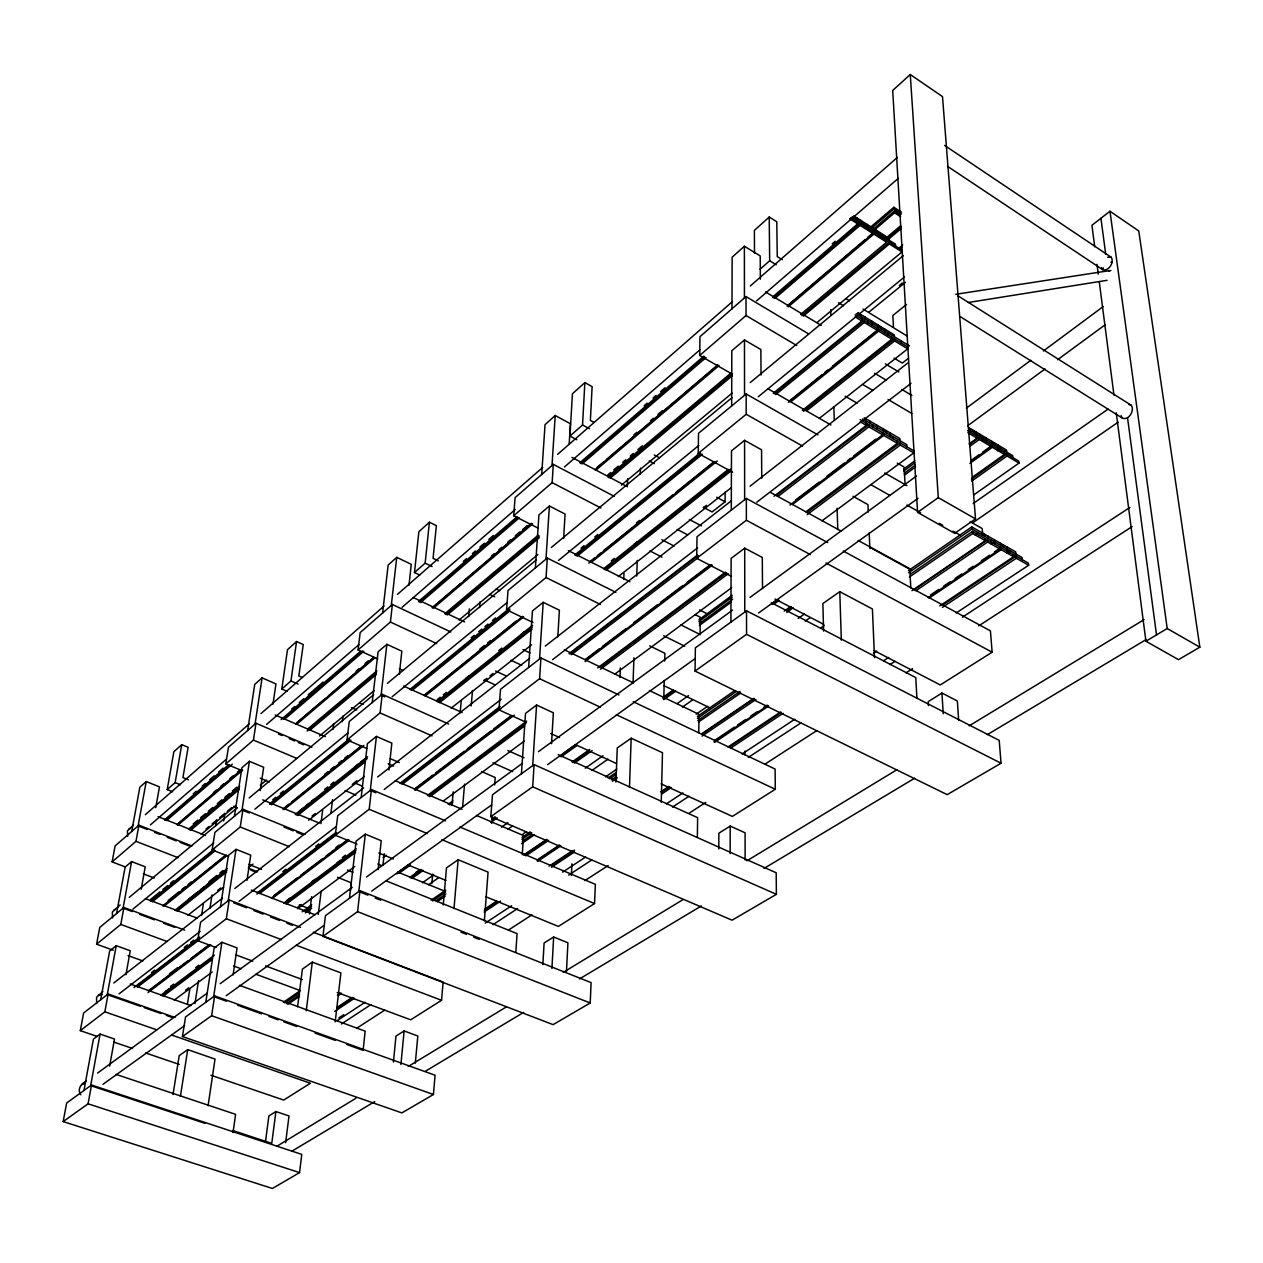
<?xml version="1.0" encoding="UTF-8"?>
<svg xmlns="http://www.w3.org/2000/svg" width="1263" height="1263" viewBox="0 0 1263 1263"><rect width="100%" height="100%" fill="white"/><g stroke="black" fill="none" stroke-linecap="round" stroke-linejoin="round"><path stroke-width="1.5" d="M730.125 853.599L730.219 826.049L745.091 832.806L745.123 860.056M730.914 622.122L731.135 558.388L744.712 548.158L762.299 557.457L762.52 588.495M731.293 510.126L731.498 450.875L744.586 440.345L761.557 449.817L761.747 478.203M731.656 405.944L731.83 350.719L744.475 339.968L760.863 349.535L761.036 375.032M731.972 308.803L732.145 257.194L744.381 246.253L760.215 255.915L760.373 279.186M703.412 507.331L712.095 511.973L725.104 501.79L725.151 492.254M718.773 848.878L718.868 833.185L730.219 826.049M695.029 671.063L695.376 647.84L746.528 610.818L999.207 740.386L1001.038 763.215L947.187 794.648L695.029 671.063L746.559 634.31L746.528 610.818M731.498 576.417L696.702 558.325L697.018 536.743L746.338 498.443L827.707 542.585M732.635 472.22L698.234 453.401L698.534 433.272L746.165 393.977L818.014 434.93M732.019 374.022L699.686 355.471L699.955 336.668L746.007 296.584L808.636 333.921M697.365 837.195L697.618 817.666L558.214 754.643M698.755 732.635L698.992 714.305L649.387 690.529M700.065 634.294L700.286 617.244L695.013 614.592M661.259 802.273L662.475 752.732L631.168 738.192L617.26 747.964L615.949 782.081M663.77 699.639L664.243 680.394M664.701 661.07L664.891 653.303L649.75 645.867M629.479 787.338L631.168 738.192M633.063 682.92L633.931 657.77M636.726 576.07L637.262 560.377M640.23 473.957L640.436 468.099M619.959 677.568L620.338 667.953M623.748 579.149L623.969 573.355M627.316 486.539L627.616 478.756M590.216 1002.98L591.1 982.63L359.971 890.668L325.459 915.659L322.918 936.372L553.099 1024.64L590.216 1002.98L357.587 911.649L322.918 936.372M485.845 896.762L558.388 926.41L594.541 903.55L595.378 884.353L459.921 827.012M566.471 971.373L567.924 942.798L553.652 937.004L544.1 943.003L542.853 964.569M571.334 875.448L571.918 863.845M576.796 439.713L569.96 436.051L582.543 425.015L584.864 382.61L592.126 386.604L590.374 420.405L593.831 422.284M551.915 968.468L553.652 937.004M551.521 743.686L553.352 712.79L536.586 705.038L525.519 713.39L521.43 773.777M557.82 636.868L559.398 610.218L543.201 602.309L532.449 610.96L528.613 667.496M563.63 538.543L565.066 514.041L549.389 505.989L538.938 514.894L535.354 567.94M569.171 444.323L570.402 423.689L555.215 415.527L545.048 424.621L541.685 474.493M569.96 436.051L572.439 393.772L584.864 382.61M532.686 765.631L536.586 705.038M539.554 659.002L543.201 602.309M545.979 559.177L549.389 505.989M552.01 465.51L555.215 415.527M490.818 816.656L532.686 786.817L534.107 764.604L776.177 872.78L776.398 894.33L732.066 920.19L490.818 816.656L492.491 794.727L534.107 764.604M525.676 722.057L498.948 709.853L539.601 678.705L540.927 657.944L618.981 694.966M533.049 622.533L506.558 609.761L546.058 577.538L547.305 558.072L615.87 592.379M538.259 528.202L513.709 515.762L552.136 482.64L553.305 464.374L614.371 496.406M515.857 952.065L517.072 933.61L386.367 880.958M522.266 854.719L523.529 835.569L476.577 815.488M498.948 709.853L500.511 689.314L540.927 657.944M506.558 609.761L508.026 590.484L547.305 558.072M513.709 515.762L515.099 497.638L553.305 464.374M484.376 920.838L488.071 872.133L458.137 859.724L446.486 867.902L443.234 904.955M491.749 823.413L492.349 815.582M494.67 784.907L495.222 777.519L481.566 771.519M454.001 908.539L458.137 859.724M462.59 807.357L464.563 784.134M471.21 705.922L472.504 690.498M479.545 607.566L480.051 601.772M433.414 1094.5L435.088 1075.239L214.631 995.891L185.55 1016.952L182.425 1036.544L401.871 1112.908L433.414 1094.5L211.631 1015.72L182.425 1036.544M337.237 992.529L410.68 1019.809L441.545 1000.296L443.124 982.046L313.303 932.252M451.996 805.478L453.212 791.79M460.158 712.869L461.184 701.375M468.652 616.597L469.331 608.908M415.306 1063.146L417.816 1035.992L404.128 1030.955L395.982 1036.07L393.425 1062.088M431.851 883.579L432.72 874.122M400.908 1064.504L404.128 1030.955M419.711 575.028L414.485 572.518L425.157 563.156L429.42 522.219L436.382 525.661L433.067 558.309L438.324 560.867M382.973 865.218L384.205 853.693M414.485 572.518L418.874 531.691L429.42 522.219M378.126 869.607L381.252 840.716L365.307 834.148L356.119 841.095L349.472 898.277M388.941 769.972L391.846 743.165L376.421 736.44L367.422 743.654L361.171 797.506M399.345 674.142L401.839 651.187L386.873 644.319L378.095 651.787L372.206 702.575M408.975 585.448L411.264 564.324L396.756 557.33L388.167 565.019L382.594 613.013M357.587 911.649L359.971 890.668M357.082 844.126L335.311 835.238L369.191 809.283L371.433 789.549L445.476 820.887M366.838 748.501L347.009 739.913L380.1 712.916L382.215 694.318L448.633 724.031M377.795 658.923L358.045 649.94L390.409 622.043L392.383 604.488L450.859 631.974M365.307 834.148L358.803 891.52L367.928 895.151M376.421 736.44L370.28 790.433L375.711 792.722M386.873 644.319L381.094 695.234L384.694 696.844M391.293 605.435L396.756 557.33M335.2 1021.893L340.884 972.905L312.308 962.138L302.41 969.1L297.626 1006.69M350.435 890.668L351.351 882.837L337.474 877.296M299.552 1172.617L301.762 1154.382L91.504 1085.028L66.655 1103.025L63.15 1121.591L272.413 1188.467L299.552 1172.617L88.078 1103.815L63.15 1121.591M335.311 835.238L337.71 815.724L371.433 789.549M347.009 739.913L349.267 721.505L382.215 694.318M358.045 649.94L360.176 632.542L392.383 604.488M306.246 1010.795L312.308 962.138M318.26 914.523L321.165 891.204M330.89 813.309L332.579 799.668M342.32 721.71L343.031 715.995M285.627 1142.731L289.006 1115.971L275.902 1111.535L268.877 1115.955L265.435 1142.115M309.435 914.033L311.645 896.667M320.944 823.618L322.649 810.325M332.943 729.477L333.669 723.762M275.902 1111.535L271.766 1143.394L232.66 1130.48M233.039 1132.579L235.597 1114.345L116.101 1074.418M287.127 691.335L281.791 688.998L290.948 680.946L296.568 641.525L303.246 644.54L298.826 675.973L302.394 677.552M281.791 688.998L287.506 649.671L296.568 641.525M233.087 974.878L237.065 947.913L221.909 942.261L214.142 948.118L205.79 1002.285M247.027 880.248L250.721 855.146L236.023 849.336L228.398 855.461L220.504 906.723M260.241 790.606L263.667 767.288L249.411 761.321L241.912 767.699L234.444 816.261M272.966 704.217L275.95 683.93L262.088 677.852L254.731 684.42L247.643 730.519M208.079 1105.725L215.026 1059.073L187.729 1049.648L179.22 1055.615L173.015 1094.547M221.909 942.261L213.652 996.602L226.566 1001.243M228.224 900.74L236.023 849.336M242.007 810.025L249.411 761.321M255.063 724.062L262.088 677.852M211.631 1015.72L214.631 995.891M216.036 947.518L197.675 940.698L226.345 918.738L229.187 899.982L300.499 927.342M228.603 856.44L212.121 849.952L240.254 826.997L242.954 809.236L304.92 834.401M242.117 770.667L225.809 763.894L253.437 740.086L255.994 723.241L311.914 747.143M180.388 1096.379L187.729 1049.648M194.96 1003.532L198.559 980.688M209.895 908.444L212.01 895.009M223.646 820.903L224.861 813.119M187.461 1003.817L189.892 988.566M201.527 915.47L203.327 904.15M215.815 825.702L216.747 819.876M197.675 940.698L200.628 922.164L229.187 899.982M212.121 849.952L214.915 832.38L242.954 809.236M225.809 763.894L228.461 747.222L255.994 723.241M172.668 791.79L167.205 789.58L175.147 782.602L181.746 744.665L188.124 747.317L182.93 777.566L188.408 779.808M167.205 789.58L173.852 751.753L181.746 744.665M109.66 1066.13L114.491 1039.023L100.077 1034.097L93.43 1039.102L83.958 1090.49M125.968 974.673L130.231 950.755L116.228 945.671L109.676 950.944L100.677 999.759M141.235 889.12L145.213 866.813L131.589 861.587L125.132 867.081L116.575 913.528M155.759 807.657L159.47 786.881L146.224 781.544L139.861 787.228L131.699 831.48M90.652 1085.643L100.077 1034.097M107.292 994.628L116.228 945.671M131.589 861.587L123.079 908.16L132.299 911.586M146.224 781.544L138.109 825.891L147.203 829.459M88.078 1103.815L91.504 1085.028M97.093 1036.386L80.295 1030.655L104.861 1011.821L108.113 993.997L175.004 1017.52M113.244 950.218L96.588 944.187L120.806 924.437L123.9 907.481L184.635 930.121M124.958 866.813L112.107 861.903L135.978 841.332L138.914 825.181L191.865 845.973M80.295 1030.655L83.626 1013.005L108.113 993.997M96.588 944.187L99.761 927.405L123.9 907.481M112.107 861.903L115.122 845.91L138.914 825.181M947.424 166.258L1102.694 269.666C1108.582 271.734 1114.676 262.104 1111.203 257.257L944.613 145.419M1103.388 267.914L1102.694 269.666L1101.62 267.503M86.452 1081.16C81.116 1083.133 76.822 1089.748 80.879 1094.832M102.919 991.471L96.525 997.344L96.698 1003.517M120.111 904.924L112.36 912.044L112.549 917.964M910.276 74.533L892.704 90.431L917.585 512.383L954.702 533.333L975.51 518.904L942.498 96.604L910.276 74.533L938.283 497.622L975.51 518.904M782.286 259.689L777.25 256.594L776.792 221.751L769.214 217.047L754.39 230.355L754.5 253.121M133.499 825.007L127.437 830.849L127.642 836.532M760.073 269.177L769.672 260.762L769.214 217.047M145.356 814.651L249.143 723.952M260.999 713.579L384.063 606.035M397.403 594.384L542.695 467.405M557.52 454.443L732.493 301.541M750.317 285.959L897.361 157.465M150.439 824.865L226.377 759.205M266.588 724.441L358.913 644.619M402.108 607.298L515.288 509.447M564.435 466.978L699.939 349.819M756.6 300.847L898.388 178.272M699.686 355.471L746.038 315.529L746.007 296.584M193.207 793.843L196.191 791.285M202.175 786.139L205.159 783.565M209.642 779.713L214.11 775.861M218.594 772.009L223.077 768.141M291.753 709.032L294.737 706.459M299.22 702.607L303.704 698.755M308.172 694.903L323.107 682.052M463.458 561.246L466.442 558.672M472.409 553.541L475.393 550.968M479.877 547.116L484.361 543.264M488.828 539.412L493.312 535.544M644.114 405.755L647.098 403.181M653.066 398.05L656.05 395.477M660.533 391.625L665.017 387.757M832.238 243.838L835.222 241.265M164.569 819.845L228.808 764.62M281.081 719.657L360.255 651.582M418.511 601.488L517.104 516.725M579.843 462.779L703.838 356.166M772.546 297.073L857.688 223.867L857.609 221.988M165.295 820.319L229.534 765.125M283.307 718.915L362.481 650.903M419.253 602.119L517.862 517.404M580.601 463.505L704.596 356.971M773.319 297.926L859.961 223.488L860.056 225.351L774.851 298.478M166.511 820.618L232.281 764.178M284.585 719.279L363.807 651.282M420.611 602.53L519.251 517.862M582.038 463.979L706.096 357.492M869.875 227.703L893.857 207.243L901.419 212.121M871.47 228.193L893.951 209.011L893.857 207.243M873.475 228.95L894.472 211.063L900.519 214.963M875.054 229.44L894.567 212.831L894.472 211.063M213.415 792.564L216.415 790.006M220.914 786.17L223.93 783.613M229.929 778.497L232.929 775.94M237.444 772.119L240.444 769.562M356.103 671.174L359.102 668.616M365.118 663.501L368.117 660.944M491.275 556.162L494.275 553.62M498.79 549.784L501.79 547.226M507.805 542.111L510.805 539.554M515.304 535.733L519.819 531.897M522.819 529.339L527.318 525.503M633.963 434.788L636.978 432.23M650.492 420.721L653.492 418.164M657.991 414.343L662.507 410.507M178.178 823.555L241.28 769.909M296.868 722.657L325.412 698.392M328.412 695.834L373.485 657.518M432.088 607.724L460.632 583.459M463.632 580.901L531.234 523.435M597.336 467.231L603.351 462.132M606.351 459.574L717.526 365.07M788.144 305.046L864.76 239.907M867.76 237.349L873.775 232.25L873.87 234.113L788.191 306.877M177.088 824.802L241.707 769.893M295.81 723.904L373.959 657.502M432.562 607.692L531.739 523.403M594.857 469.757L718.094 365.039M787.212 306.278L872.875 233.481L872.78 231.618M177.909 825.134L242.543 770.241M296.663 724.283L374.827 657.912M433.446 608.135L532.654 523.877M595.789 470.262L719.042 365.591M960.29 316.666L1122.223 418.053C1128.522 421.037 1135.074 410.38 1131.238 405.249L957.749 295.668M885.568 238.439L900.661 225.73M887.668 238.076L901.245 226.63M193.207 823.918L197.738 820.113M200.754 817.571L205.269 813.767M208.284 811.241L212.8 807.436M217.331 803.615L221.846 799.811M224.861 797.285L229.392 793.48M232.392 790.938L236.923 787.133M607.677 475.03L610.692 472.488M613.707 469.947L618.223 466.142M622.738 462.337L625.753 459.795M630.284 455.99L633.3 453.464M637.815 449.644L642.346 445.839M887.763 239.844L901.356 228.414M188.424 829.302L239.702 786.186M307.556 729.13L376.927 670.795M444.781 613.739L538.259 535.117M607.629 476.783L731.277 372.79M800.647 314.471L886.594 242.18L886.5 240.317M189.482 829.902L239.244 788.096M307.114 731.088L376.485 672.816M445.855 614.528L539.364 535.986M608.75 477.714L732.414 373.832M801.784 315.545L889.263 242.07L889.357 243.933L803.347 316.113M190.729 830.217L239.007 789.691M309.924 730.188L376.327 674.474M447.244 614.955L539.285 537.706M610.203 478.203L732.429 375.632M898.214 248.732L902.761 244.943M899.145 249.316L902.177 246.79M205.995 829.002L209.027 826.476M212.058 823.95L216.605 820.161M219.636 817.65L224.183 813.861M227.214 811.335L231.761 807.546M201.196 834.354L236.07 805.368M260.352 785.191L266.414 780.155M319.507 736.029L374.116 690.64M459.053 620.054L537.927 554.489M621.364 485.166L732.098 393.125M817.035 322.539L901.987 251.937L901.877 250.074L850.725 217.615M129.221 897.377L237.034 808.004M249.174 797.932L373.69 694.713M387.346 683.394L536.159 560.03M551.347 547.447L732.003 397.671M750.19 382.594L903.266 255.71M132.868 909.155L213.715 842.91M254.905 809.173L347.957 732.935M392.193 696.702L506.589 602.956M558.451 560.472L698.786 445.492M758.242 396.787L904.466 276.976M899.272 285.501L902.319 283.007M868.849 312.198L905.492 282.281M150.676 899.382L159.833 891.915M162.895 889.42L167.474 885.679M170.521 883.184L173.568 880.706M272.761 799.747L275.808 797.253M280.386 793.511L283.449 791.017M471.146 637.831L474.193 635.336M478.772 631.595L481.819 629.1M484.881 626.622L487.928 624.127M492.507 620.386L495.554 617.891M581.012 548.142L584.059 545.663M594.747 536.933L597.794 534.454M698.234 453.401L746.196 414.28L746.165 393.977M150.392 901.04L214.521 848.768M269.477 803.947L348.872 739.218M409.954 689.44L507.663 609.776M574.839 554.994L700.034 452.928M773.319 393.188L861.871 320.991L861.792 318.971M151.15 901.372L213.747 850.378M270.25 804.357L349.646 739.66M410.728 689.914L509.984 609.05M575.644 555.562L700.854 453.559M774.14 393.851L864.224 320.455L864.318 322.475L775.703 394.577M152.381 901.798L215.026 850.82M271.545 804.831L350.988 740.181M412.101 690.451L509.873 610.897M577.096 556.194L702.37 454.254M906.534 304.462L892.846 315.497L893.478 327.006M168.153 900.503L178.904 891.836M181.983 889.373L185.045 886.894M188.124 884.416L191.187 881.937M324.765 774.235L327.827 771.756M330.906 769.278L333.969 766.799M338.579 763.089L341.657 760.61M344.72 758.132L347.799 755.653M479.829 649.182L484.439 645.472M487.502 642.993L490.581 640.515M636.441 522.898L639.504 520.435M162.864 905.776L224.293 856.282M284.175 808.02L288.785 804.31M291.864 801.831L360.965 746.149M423.926 695.424L516.078 621.175M589.789 561.782L594.399 558.072M597.478 555.594L600.541 553.115M603.619 550.652L672.721 494.97M675.8 492.491L714.195 461.548M789.438 400.924L821.692 374.937M824.755 372.459L827.833 369.98M832.443 366.27L878.511 329.154L878.606 331.159L791.033 401.65M163.274 905.887L226.251 855.162M283.086 809.378L361.439 746.275M424.415 695.55L522.724 616.36M588.779 563.156L714.747 461.69M788.491 402.297L877.58 330.543L877.485 328.522M164.111 906.203L227.103 855.493M283.97 809.741L363.87 745.438M425.331 695.976L523.671 616.833M591.273 562.414L717.273 461.011M209.09 881.59L216.794 875.433M219.873 872.986L222.967 870.523M324.654 789.407L327.733 786.96M330.811 784.497L333.906 782.034M437.124 699.702L440.219 697.239M443.297 694.776L446.376 692.329M498.759 650.54L501.837 648.077M611.245 560.835L614.323 558.372M188.613 899.256L197.865 891.883M200.943 889.436L204.022 886.973M207.1 884.526L210.179 882.063M299.568 810.846L302.646 808.399M305.725 805.936L308.819 803.489M311.898 801.026L314.976 798.579M355.045 766.657L358.124 764.194M361.218 761.731L364.297 759.284M466 678.247L469.078 675.784M521.477 634.042L524.571 631.579M633.979 544.4L637.057 541.953M174.925 910.276L227.34 868.518M295.163 814.477L367.628 756.758M436.998 701.486L532.576 625.343M603.493 568.839L728.356 469.362M802.352 410.396L891.773 339.163L891.662 337.158M176.015 910.734L226.898 870.239M296.268 815.014L367.201 758.574M438.135 702.133L532.181 627.269M604.645 569.597L731.088 468.983M803.552 411.296L894.536 338.91L894.63 340.915L806.71 410.807M177.278 911.16L226.645 871.928M297.61 815.503L365.481 761.557M439.54 702.686L532.102 629.1M606.145 570.245L731.103 470.91M217.678 890.399L220.772 887.968M312.04 816.056L315.134 813.625M352.251 784.37L356.892 780.723M483.729 680.773L486.823 678.342M489.918 675.91L493.012 673.463M703.38 507.71L706.475 505.279M188.013 915.217L223.614 887.21M248.385 867.713L253.026 864.066M308.74 820.208L364.454 776.366M451.128 708.164L531.597 644.825M618.27 576.607L731.245 487.692M819.466 418.274L907.687 348.841L907.56 346.836L855.098 314.913M908.507 358.266L902.319 363.097L894.078 358.124M113.781 982.993L222.43 898.151M234.839 888.457L363.665 787.875M377.637 776.966L529.75 658.197M545.269 646.088L731.482 500.669M750.08 486.16L908.081 362.781M1116.255 412.764L1145.92 641.257L1178.505 659.649L1199.85 647.193L1138.752 230.955L1109.972 211.253L1091.927 225.288L1094.721 246.774M119.069 993.87L200.17 931.352M239.149 901.293L335.847 826.76M384.189 789.486L501.143 699.323M552.61 659.649L697.634 547.842M756.853 502.185L911.018 383.336M151.465 972.557L154.591 970.158M184.319 947.313L187.445 944.913M190.571 942.514L193.697 940.098M282.849 871.581L285.991 869.181M315.703 846.336L318.829 843.937M133.957 987.54L199.68 937.083M257.589 892.641L335.847 832.57M400.008 783.328L500.164 706.443M569.029 653.587L697.35 555.089M774.045 496.233L866.371 425.363L866.276 423.2M136.309 986.514L198.923 938.488M256.831 894.078L336.653 832.854M400.829 783.628L499.422 707.99M569.866 653.966L698.202 555.515M776.461 495.491L868.802 424.668L868.897 426.831L778.071 496.406M696.702 558.325L746.37 520.261L746.338 498.443M137.572 987.066L198.654 940.272M259.72 893.494L336.463 834.701M402.234 784.323L500.89 708.748M571.365 654.755L698.202 557.583M169.463 973.805L177.325 967.853M335.958 847.457L339.1 845.073M148.339 990.808L187.619 961.017M190.76 958.633L208.048 945.529M274.024 895.499L297.594 877.627M300.736 875.243L322.728 858.572M325.87 856.188L347.862 839.5M415.416 788.27L432.704 775.166M435.846 772.782L464.121 751.343M467.263 748.959L490.833 731.088M493.975 728.704L511.262 715.6M585.101 659.618L599.246 648.882M602.388 646.498L625.943 628.642M633.805 622.675L657.376 604.803M660.517 602.419L682.509 585.748M687.214 582.18L709.206 565.492M795.627 499.974L819.182 482.103M827.044 476.151L844.331 463.032M847.473 460.663L850.615 458.28M853.756 455.896L875.748 439.208M148.75 991.045L210.037 944.598M271.324 898.135L348.335 839.784M414.343 789.754L511.768 715.9M585.637 659.918L711.353 564.624M789.928 505.074L882.648 434.804L882.537 432.641M148.039 992.544L210.921 944.929M272.224 898.498L349.251 840.163M415.274 790.164L514.309 715.174M585.037 661.607L712.364 565.177M792.533 504.458L883.705 435.419L883.595 433.256M170.489 986.482L173.631 984.114M195.702 967.553L198.859 965.185M342.32 857.545L345.462 855.177M165.311 991.518L168.468 989.15M286.717 900.503L289.874 898.151M311.945 881.606L315.103 879.237M337.174 862.692L340.331 860.324M160.733 995.323L214.363 955.128M283.765 903.124L356.324 848.752M427.304 795.564L526.671 721.094M597.652 667.906L725.404 572.171M805.857 511.878L897.346 443.329L897.219 441.166M161.869 995.623L212.358 957.828M284.917 903.503L355.913 850.346M428.489 796.022L526.292 722.799M600.446 667.29L726.651 572.802M807.104 512.573L900.187 442.887L900.298 445.05L807.168 514.673M163.164 996.175L212.089 959.596M286.275 904.134L355.724 852.209M429.925 796.732L524.634 725.925M600.399 669.279L728.246 573.686M966.306 408.186L1030.813 360.302M1043.412 350.956L1103.199 306.577M185.566 990.176L188.74 987.824M297.957 906.913L301.115 904.561M174.199 1000.122L212.216 971.989M297.736 908.713L354.745 866.529M443.439 800.916L524.208 741.144M614.481 674.363L731.687 587.642M821.96 520.845L913.812 452.88L913.686 450.733L860.119 419.616M302.204 911.807L311.724 904.797M448.207 804.342L452.959 800.837M698.928 619.77L732.24 595.236M903.629 469.078L914.728 460.9M305.188 911.128L311.535 906.455M449.66 804.894L452.833 802.558M698.928 621.617L732.272 597.099M903.74 471.036L914.854 462.858M967.584 425.836L1045.022 368.97M1057.668 359.671L1105.078 324.859M305.33 912.912L311.693 908.255M699.339 623.669L732.698 599.183M904.276 473.215L915.391 465.052M383.021 857.466L386.194 855.13M699.339 625.517L731.135 602.214M904.387 475.172L915.517 467.01M97.583 1073.045L207.4 992.986M220.125 983.703L352.219 887.4M366.554 876.964L522.503 763.247M538.433 751.659L732.524 610.14M749.985 597.415L916.512 476.009M969.068 443.945L977.041 438.166L976.883 436.177M969.542 444.45L979.109 437.503L979.267 439.492L991.408 446.707L970.584 461.69M969.7 446.423L979.267 439.492M103.013 1084.285L184.572 1025.651M226.156 995.749L323.707 925.621M371.685 891.125L491.639 804.894M547.605 764.652L694.745 658.876M758.621 612.95L918.09 498.301M397.813 872.544L409.023 864.476M564.435 752.764L575.644 744.712L616.533 763.547M774.298 601.914L777.503 599.609M971.358 460.269L979.362 454.506M982.567 452.201L992.181 445.302L992.355 447.276L1004.417 454.443L972.257 477.303M396.85 873.885L409.67 864.666M560.314 756.442L576.338 744.917M771.851 604.456L778.261 599.846M399.266 873.065L410.491 865.013M561.167 756.837L577.191 745.328M774.361 603.777L779.16 600.335M969.921 463.379L992.355 447.276M997.47 450.78L1000.675 448.476L1000.849 450.449M917.585 512.383L938.283 497.622M415.527 872.749L418.748 870.475M409.749 877.453L420.989 869.449M491.717 819.15L494.922 816.861M572.076 761.984L589.758 749.401M663.675 696.813L673.321 689.961M784.228 611.071L790.654 606.493M410.57 877.864L421.81 869.875M492.538 819.608L495.743 817.319M572.897 762.489L588.968 751.059M662.901 698.502L674.158 690.514M786.66 610.534L791.475 607.108M971.5 479.166L1006.848 454.033L1007.037 456.006L1018.988 463.111L973.836 494.875M412.022 878.401L423.279 870.412M490.833 822.466L497.259 817.903M574.444 763.105L592.142 750.538M664.496 699.165L675.752 691.177M786.723 612.413L793.148 607.835M971.657 481.124L1007.037 456.006M422.442 882.758L433.73 874.817M501.443 827.186L507.9 822.655M585.29 768.204L603.019 755.732M677.189 703.554L688.477 695.629M798.105 618.491L804.547 613.96M874.485 657.613L872.417 609.003L839.784 591.668L822.86 603.556L823.587 631.058M428.599 884.747L438.308 877.943M507.821 829.286L512.667 825.891M591.889 770.446L608.056 759.126M682.415 707.075L692.124 700.27M805.289 621.064L810.136 617.67M973.157 503.542L1108.061 409.117M522.914 834.085L526.15 831.843M605.498 776.95L616.833 769.104M696.166 714.195L707.501 706.349M820.855 627.916L824.092 625.674M972.952 522.661L1118.15 422.189M283.401 1002.269L299.631 991.06M431.141 900.251L445.744 890.162M522.061 837.464L530.176 831.859M608.103 778.04L616.218 772.435M697.397 716.389L734.734 690.593M908.444 570.639L971.768 526.908L1015.72 551.915L1015.91 554.031M284.807 1002.885L299.426 992.797M432.625 900.945L445.618 891.978M521.966 839.327L531.707 832.617M609.682 778.845L616.186 774.361M697.397 718.347L736.392 691.461M908.571 572.723L971.926 529.023L971.768 526.908M286.575 1003.627L299.584 994.676M436.114 900.677L445.871 893.967M522.266 841.379L532.023 834.654M611.671 779.824L616.549 776.461M697.823 720.51L740.086 691.414M910.749 573.923L972.526 531.391L1028.429 563.14L1028.635 565.256L956.186 612.965M287.853 1004.338L299.22 996.539M437.156 901.703L445.271 896.114M521.54 843.684L534.533 834.764M612.429 781.197L617.291 777.85M698.423 722.073L740.623 693.071M909.392 577.033L972.684 533.523L972.526 531.391M975.004 534.865L978.257 532.623L978.415 534.754M523.75 854.956L546.579 839.421M701.533 733.914L753.727 698.376M911.933 590.658L985.329 540.69L985.156 538.575M524.271 855.114L547.1 839.579M702.039 734.135L754.232 698.613M914.065 589.837L987.461 539.885L987.634 542.001L1000.17 549.121L928.179 597.588M525.818 855.872L548.663 840.353M702.054 736.092L755.906 699.497M915.833 590.8L987.634 542.001M991.266 544.1L994.534 541.874M538.006 859.377L559.272 845.042M714.684 740.371L734.308 727.156M737.592 724.946L745.77 719.436M750.68 716.137L757.216 711.716M763.752 707.312L767.036 705.117M930.626 594.92L938.804 589.411M943.714 586.111L950.25 581.706M955.16 578.391L961.696 573.986M968.247 569.581L973.157 566.282M981.335 560.772L989.513 555.262M994.423 551.947L1000.959 547.542L1001.149 549.658L1013.589 556.73L939.735 605.924M337.41 995.228L340.678 993.034M537.059 860.845L559.967 845.421M713.8 741.886L767.793 705.528M338.247 995.544L341.515 993.35M537.927 861.224L560.851 845.815M714.7 742.328L768.725 706.001M929.126 598.109L1001.149 549.658M1006.437 552.705L1009.721 550.51L1009.911 552.626M337.379 1007.227L352.156 997.391M485.103 908.823L496.58 901.166M549.105 866.165L572.076 850.867M660.707 791.822L668.916 786.344M728.009 746.986L780.534 712M336.589 1008.537L353.009 997.612M484.313 910.197L497.448 901.45M551.599 865.392L574.586 850.094M661.575 792.169L669.785 786.707M728.877 747.38L781.387 712.411M942.245 605.324L1016.099 556.146L1016.305 558.262L1028.635 565.256M334.758 1011.363L354.461 998.259M484.203 912.012L500.622 901.087M551.536 867.255L574.523 851.957M661.575 794.095L671.427 787.544M730.551 748.233L783.092 713.295M873.428 653.255L876.711 651.061M942.387 607.392L1016.305 558.262M338.879 1017.899L343.82 1014.647M337.047 1020.725L365.039 1002.285M485.245 923.111L511.594 905.76M562.635 872.149L585.685 856.961M666.375 803.836L682.841 792.99M742.123 753.948L794.806 719.247M883.737 660.691L888.663 657.439M341.342 1024.009L370.99 1004.574M492.917 924.721L517.641 908.523M568.713 875.07L591.779 859.961M672.516 807.073L688.982 796.274M748.312 757.421L801.026 722.878M890.005 664.606L894.946 661.37M962.422 617.165L1129.927 507.442M356.655 1028.271L384.789 1010.068M508.894 929.789L532.055 914.807M585.006 880.548L608.166 865.565M689.251 813.119L705.796 802.415M765.362 763.878L816.656 730.693M905.997 672.895L912.628 668.616M978.73 625.848L1132.153 526.592M633.173 701.707L775.087 769.041L775.308 789.264L732.351 816.419L661.086 783.881M843.274 551.047L990.429 630.869L992.134 652.182L940.288 684.956L874.17 650.587M958.664 720.305L957.354 701.012L941.93 693.024L928.226 701.644L928.447 705.575M276.802 1146.299L355.992 1098.21M408.217 1066.493L505.926 1007.164M563.219 972.368L682.825 899.73M746.843 860.861L896.793 769.799M969.195 725.83L1144.073 619.628M291.816 1151.24L374.748 1101.573M425.505 1071.166L523.671 1012.389M579.512 978.936L701.36 905.95M763.973 868.455L914.586 778.245M987.319 734.671L1146.251 639.488M1145.92 641.257L1167.201 628.516L1199.85 647.193M81.669 1084.649L84.179 1083.749M98.261 995.102L101.971 994.565M114.033 909.96L115.17 909.423M129.047 828.891L130.152 828.417M1107.635 257.21L1111.203 257.257M1108.693 270.913L1110.887 270.566M968.389 302.488L1107.083 280.307M955.775 294.295L1109.798 270.582M1128.854 404.492L1131.238 405.249M92.531 1086.259L204.938 1123.312M113.891 1042.117L132.552 1048.479M145.608 1052.947L179.204 1064.409M210.937 1075.239L283.717 1100.073L310.366 1083.228L171.515 1034.981M104.861 1011.821L156.707 1029.834M109.123 995.276L140.477 1006.311M144.171 1007.606L160.78 1013.431M166.306 1015.373L171.831 1017.331M130.184 983.988L190.966 1005.616M237.633 1005.237L261.63 1013.857M269.003 1016.51L278.239 1019.841M283.765 1021.83L296.679 1026.472M315.134 1033.118L335.437 1040.412M346.504 1044.39L363.113 1050.374L365.165 1031.145L239.354 985.282M128.037 955.586L142.83 960.938M120.806 924.437L167.079 941.488M233.702 966.037L241.107 968.768M255.9 974.231L300.326 990.602M236.244 955.017L252.758 961.159M265.625 965.927L302.346 979.567M139.672 914.333L154.402 919.827M163.622 923.253L174.673 927.374M145.434 898.64L197.139 918.106M226.345 918.738L281.523 939.656M296.237 945.229L441.545 1000.296M143.303 873.822L154.307 878.022M233.718 902.856L246.569 907.765M253.91 910.591L263.083 914.096M270.424 916.922L279.597 920.427M286.938 923.253L292.448 925.353M251.353 890.083L315.071 914.791M135.978 841.332L178.178 857.735M299.315 904.829L308.488 908.397M248.748 864.366L261.567 869.418M248.448 868.202L257.573 871.786M154.481 832.317L159.927 834.448M167.205 837.306L176.283 840.874M179.93 842.295L189.008 845.863M250.816 870.128L256.278 872.259M375.222 898.056L380.7 900.219M460.995 932.141L466.473 934.32M473.767 937.225L479.245 939.404M158.064 816.656L205.506 835.475M240.254 826.997L289.322 846.699M347.483 870.065L352.93 872.244M175.147 782.602L180.451 784.749M233.592 806.315L237.176 807.767M243.838 810.767L249.316 812.993M284.049 827.076L293.19 830.786M296.852 832.27L302.331 834.496M377.842 864.003L381.489 865.487M397.892 872.149L445.286 891.378M378.837 853.03L393.346 858.966M407.854 864.887L445.95 880.453M262.736 799.874L319.129 823.002M260.241 778.182L269.303 781.955M369.191 809.283L427.352 833.612M441.892 839.69L594.541 903.55M345.083 790.559L355.882 795.09M253.437 740.086L296.979 758.495M355.014 783.06L362.26 786.139M278.46 734.056L282.059 735.587M289.259 738.666L294.658 740.971M298.257 742.502L303.657 744.807M395.335 780.708L462.132 809.299M275.192 714.984L325.428 736.661M388.23 763.736L393.614 766.057M390.283 758.653L399.297 762.552M532.686 786.817L776.398 894.33M290.948 680.946L298.084 684.104M351.461 707.627L356.703 709.948M359.529 702.86L363.097 704.438M380.1 712.916L432.057 735.903M492.949 762.868L512.652 771.598M507.868 750.538L524.019 757.768M403.623 686.093L462.179 712.553M550.621 733.44L559.525 737.513M399.329 668.743L402.929 670.385M484.392 679.952L494.954 684.83M390.409 622.043L436.745 643.625M495.554 671.016L506.242 676.005M539.601 678.705L600.304 707.185M616.376 714.732L775.308 789.264M511.105 660.312L521.73 665.317M413.238 597.557L464.579 621.901M522.977 649.608L530.065 652.971M1110.935 262.183L1111.945 262.672M564.356 649.782L633.442 682.888M663.738 685.572L709.664 707.722M425.157 563.156L432.135 566.534M489.586 594.336L494.717 596.831M496.233 589.016L499.738 590.721M546.058 577.538L600.478 604.488M663.675 635.794L684.751 646.214M680.915 624.917L700.239 634.594M746.559 634.31L1001.038 763.215M568.35 550.636L629.921 581.722M699.56 609.934L708.322 614.371M649.908 550.921L662.001 557.157M771.283 602.688L915.77 677.584L916.922 698.407M552.136 482.64L600.904 507.994M661.844 539.696L674.047 546.026M774.993 599.025L823.713 624.348M677.173 529.371L687.64 534.865M571.965 457.411L627.237 486.634M689.409 519.519L701.502 525.913M746.37 520.261L810.404 554.631M825.986 562.998L992.134 652.182M582.543 425.015L589.395 428.71M649.214 460.916L654.25 463.632M716.658 497.243L725.104 501.79M654.329 454.996L659.507 457.806M770.414 492.381L840.937 530.997M858.145 540.422L909.739 568.682L910.812 587.927M870.207 547.542L911.476 570.134M853.03 496.296L867.981 504.647L868.297 512.036M746.196 414.28L802.605 446.139M870.996 484.755L889.799 495.38M906.897 505.042L920.569 512.762M939.372 523.387L942.798 525.313M953.06 531.107L959.896 534.975M971.926 529.023L1022.083 557.536L1022.288 559.651M972.684 533.523L985.329 540.69M884.716 472.978L906.96 485.655M970.252 521.745L982.235 528.566L982.661 533.996M767.92 388.751L830.912 424.968M897.314 463.142L904.119 467.057L905.113 485.039M864.318 417.848L899.951 438.577L900.077 440.74M862.645 418.969L906.818 444.671L906.945 446.818M860.214 421.779L866.371 425.363M868.897 426.831L882.648 434.804M883.705 435.419L897.346 443.329M900.298 445.05L913.812 452.88M845.168 396.203L857.056 403.15M746.038 315.529L796.764 345.509M862.724 384.489L872.875 390.488M888.094 399.487L911.775 413.475M967.711 430.715L1018.799 461.137L1018.988 463.111M967.853 432.704L977.041 438.166M968.5 427.431L1006.5 450.086L1006.674 452.059M874.659 373.264L886.515 380.321M901.75 389.414L911.918 395.461M968.658 429.404L1012.658 455.627L1012.831 457.585M765.504 291.927L821.218 325.365M885.363 363.87L898.877 371.985M769.672 260.762L776.224 264.756M838.569 302.741L843.51 305.757M856.235 313.634L909.518 345.967M855.193 316.918L861.871 320.991M864.318 322.475L877.58 330.543M878.606 331.159L891.773 339.163M894.63 340.915L907.687 348.841M846.21 298.778L849.573 300.831M863.024 309.056L906.755 335.8M857.83 312.656L894.315 334.9L894.425 336.905M849.62 218.736L857.688 223.867M860.056 225.351L872.875 233.481M873.87 234.113L886.594 242.18M889.357 243.933L901.987 251.937M853.788 215.926L889.057 238.328L889.152 240.207M852.257 216.762L895.467 244.201L895.578 246.08M894.567 212.831L900.63 216.731M893.951 209.011L901.514 213.889M1122.223 418.053L1121.07 415.574M1109.972 211.253L1167.201 628.516M1100.926 218.294L1105.725 254.289M1127.527 417.674L1156.513 634.91M1097.01 264.346L1098.273 274.118M1099.284 281.933L1113.982 395.193M1004.227 452.47L1004.417 454.443M1013.4 554.615L1013.589 556.73M997.865 444.939L998.212 448.886M1006.816 546.863L1007.195 551.078M994.486 442.918L994.66 444.892M1003.327 544.874L1003.501 546.974M991.85 441.355L992.023 443.329M1000.596 543.327L1000.785 545.427M991.25 444.734L991.408 446.707M999.996 546.99L1000.17 549.121M985.803 437.74L986.135 441.687M994.36 539.775L994.707 543.99M982.393 437.582L982.551 439.556M990.839 539.775L991.013 541.906M979.725 434.125L979.899 436.098M988.092 536.207L988.266 538.322M976.141 431.978L976.299 433.951M984.382 534.091L984.556 536.207M973.647 430.494L973.805 432.467M981.809 532.623L981.983 534.738M970.205 430.32L970.363 432.293M941.93 693.024L943.24 713.706M900.945 340.868L901.056 342.873M882.821 236.181L882.916 238.044M887.873 332.911L887.968 334.916M893.288 436.793L893.399 438.94M879.948 232.55L880.137 236.292M884.889 329.154L885.095 333.164M890.21 432.909L890.431 437.219M876.38 230.276L876.475 232.139M881.195 326.896L881.29 328.901M886.373 430.683L886.484 432.83M873.586 228.508L873.68 230.371M878.322 325.144L878.417 327.149M883.39 428.946L883.5 431.093M867.207 224.451L867.381 228.193M871.707 321.118L871.896 325.128M876.554 424.968L876.759 429.278M863.513 223.914L863.608 225.793M867.902 320.739L867.981 322.744M872.607 424.763L872.701 426.926M860.798 220.378L860.877 222.241M865.092 317.076L865.171 319.081M869.686 420.974L869.781 423.121M857.009 217.978L857.088 219.841M861.161 314.692L861.255 316.697M865.629 418.606L865.723 420.753M869.181 532.781L869.844 548.426M854.372 216.289L854.451 218.167M858.43 313.019L858.508 315.024M830.722 309.53L830.912 315.418M833.848 406.718L834.275 420.326M837.101 508.279L837.779 529.544M839.784 591.668L841.332 640.167M744.996 751.059L744.996 754.99M744.381 246.253L744.428 297.957M744.475 339.968L744.539 395.303M744.586 440.345L744.649 499.753M744.712 548.158L744.775 612.081"/></g></svg>
